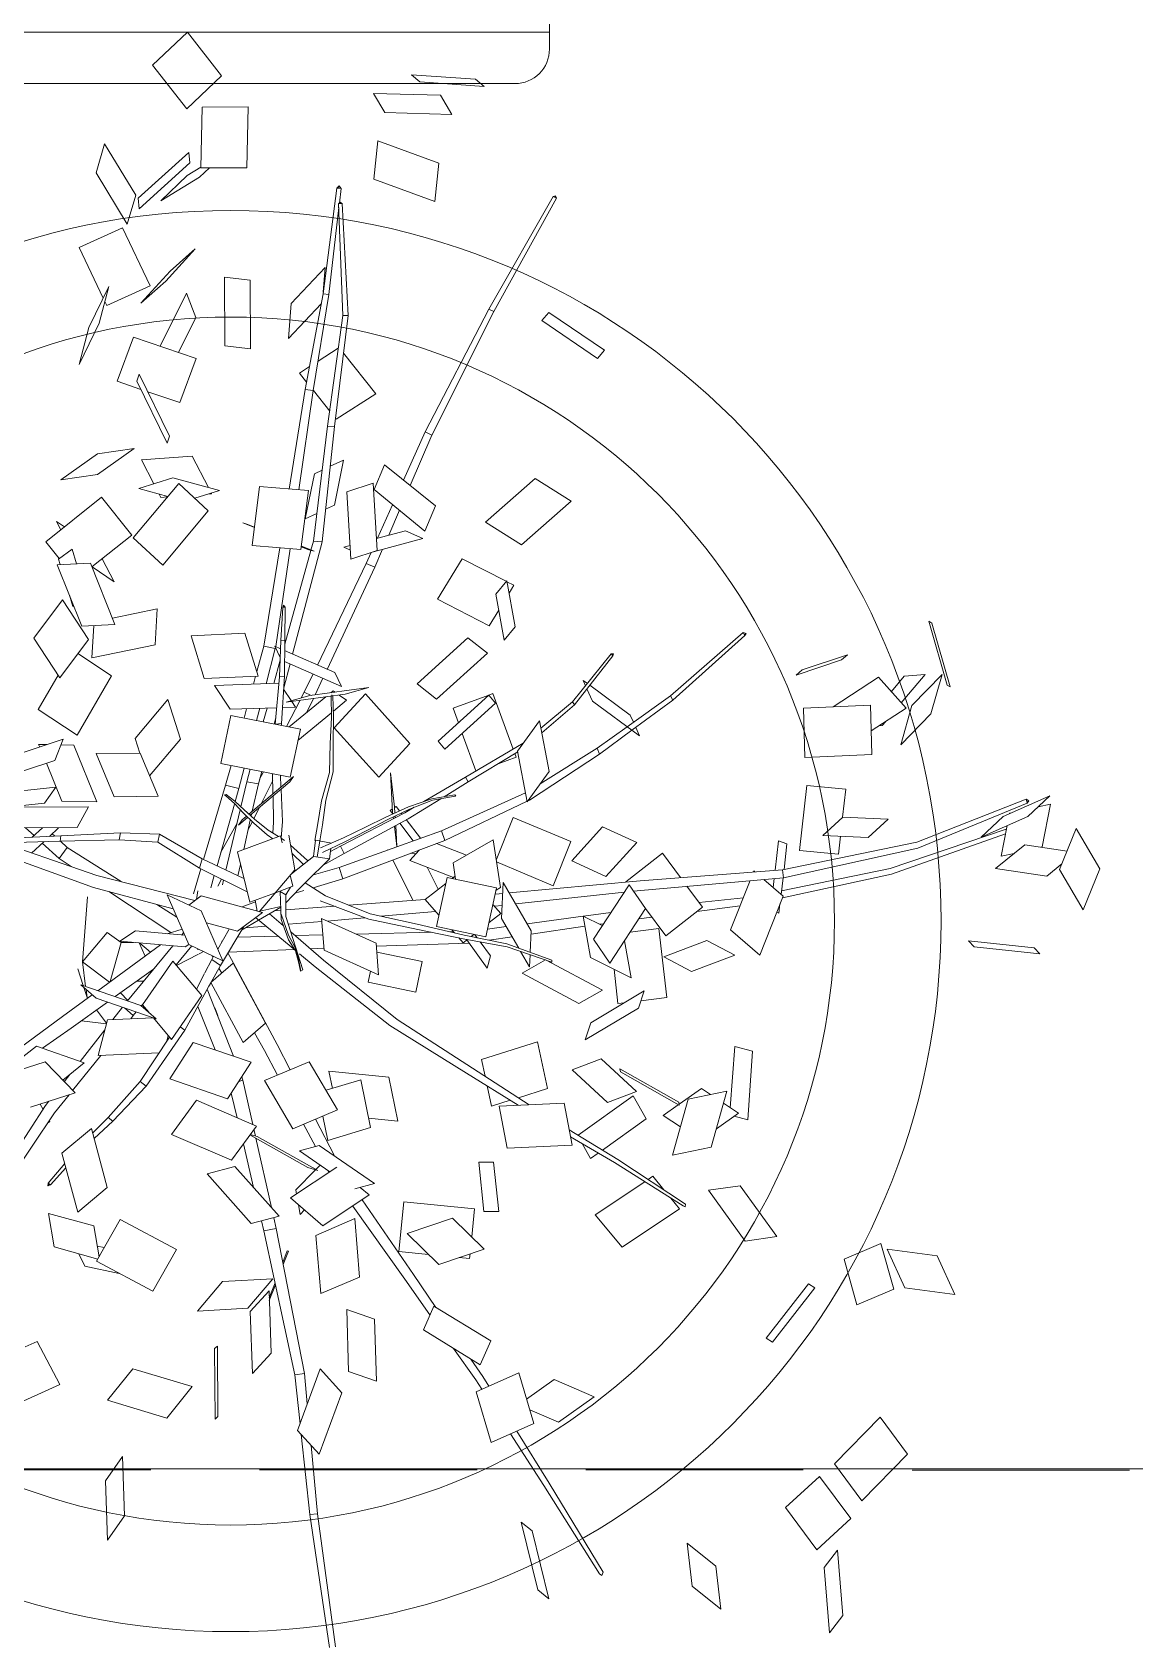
# Model space of a CAD drawing. Header units: centimetres. Extents: x 5488 to 20269, y -31398 to -19684.
# Drawn here: x 11485.91 to 11518.11, y -24026.09 to -23979.17 of the extents above; entities that cross this region are included whole.
import ezdxf

# ---------------------------------------------------------------- set-up
doc = ezdxf.new("R2010")
doc.units = ezdxf.units.CM
doc.linetypes.add('HIDDEN', pattern=[9.525, 6.35, -3.175])
for name, color, linetype, lineweight in [('xxx_Auto_FFE_WOOD', 36, 'Continuous', 0), ('xxx_Auto_FURNISHED-01', 252, 'Continuous', 0), ('xxx_Auto_Kaplama_Ahşap Tarama', 16, 'Continuous', 5), ('xxx_Auto_Merdiven_Merdiven', 163, 'Continuous', 15), ('xxx_Auto_Tefris_Silik', 252, 'Continuous', 13), ('xxx_Auto_Tefris_Tefris', 32, 'Continuous', 15)]:
    doc.layers.add(name, color=color, linetype=linetype, lineweight=lineweight)
doc.layers.add('xxx_Auto_LANDSCAPE', color=7, linetype='Continuous', lineweight=0, true_color=0x496639)

# ---------------------------------------------------------------- blocks, each defined once
blk = doc.blocks.new('A$C5c4a7a0b')
at = {"layer": 'xxx_Auto_FFE_WOOD'}
blk.add_lwpolyline([(109, -3.5), (109, 0.5, 0.414214), (108, 1.5), (-115, 1.5, 0.414214), (-116, 0.5), (-116, -3.5, 0.414214), (-115, -4.5), (108, -4.5, 0.414214)], format="xyb", close=True, dxfattribs=at)
at = {"layer": 'xxx_Auto_FFE_WOOD', "linetype": 'HIDDEN', "ltscale": 5}
blk.add_lwpolyline([(-116, 0.003), (109, 0)], dxfattribs=at)
blk = doc.blocks.new('agac0001')
at = {"layer": 'xxx_Auto_LANDSCAPE', "linetype": 'Continuous'}
for points in [[(-7.27, 62.26), (-9.94, 60.54)], [(-4.12, 61.14), (-7.27, 62.26)], [(-9.94, 60.54), (-6.79, 59.42)], [(-6.79, 59.42), (-4.12, 61.14)], [(-4.57, 57.29), (-5.58, 60.2)], [(-6.42, 59.65), (-7.08, 58.43)], [(-4.96, 58.49), (-2.04, 59.64)], [(-2.61, 57.88), (-1.46, 59.7)], [(-1.46, 59.7), (-2.3, 56.13)], [(-2.04, 59.64), (-2.07, 58.73)], [(-7.08, 58.43), (-5.87, 54.9)], [(-4.96, 58.42), (-4.96, 58.49)], [(-3.45, 54.31), (-2.61, 57.88)], [(-1.67, 58.01), (-3.4, 49.7)], [(-1.38, 57.99), (-2.97, 49.69)], [(-1.67, 58.01), (-1.54, 58.16)], [(-1.38, 57.99), (-1.67, 58.01)], [(-1.54, 58.16), (-1.57, 58.01)], [(-1.54, 58.16), (-1.38, 57.99)], [(-11.98, 56.59), (-12.48, 56.92)], [(-12.48, 56.92), (-11.1, 52.36)], [(-10.6, 52.04), (-11.98, 56.59)], [(-5.87, 54.9), (-4.57, 57.29)], [(-2.15, 56.62), (-2.19, 56.6)], [(-2.15, 56.78), (-2.15, 56.62)], [(-5.08, 55.48), (-5.04, 56.43)], [(-2.98, 56.3), (-5.08, 55.48)], [(-3.54, 56.07), (-4.88, 47.48)], [(-3.24, 56.19), (-4.47, 47.47)], [(-2.3, 56.13), (-3.45, 54.31)], [(5.91, 52.39), (8.54, 53.7)], [(8.54, 53.7), (6.74, 51.16)], [(7.55, 54.12), (7.72, 53.91)], [(12.3, 53.67), (7.55, 54.12)], [(7.72, 53.91), (12.47, 53.46)], [(12.47, 53.46), (12.3, 53.67)], [(-11.1, 52.36), (-10.6, 52.04)], [(4.11, 49.85), (5.91, 52.39)], [(8.76, 52.51), (7.08, 50.45)], [(8.91, 51), (8.76, 52.51)], [(6.74, 51.16), (4.11, 49.85)], [(8.01, 49.9), (8.91, 51)], [(-3.4, 49.7), (-3.71, 39.82)], [(-2.97, 49.69), (-3.13, 39.86)], [(6.64, 50.72), (5.49, 47.96)], [(9.19, 49.19), (6.64, 50.72)], [(5.95, 49.08), (5.73, 48.8)], [(5.73, 48.8), (5.75, 48.59)], [(7.69, 45.59), (9.19, 49.19)], [(-4.88, 47.48), (-5.12, 39.47)], [(-4.47, 47.47), (-4.61, 39.51)], [(-2, 46.33), (-0.97, 47.98)], [(-0.97, 47.98), (-0.21, 44.81)], [(7.31, 48.25), (3.81, 47.69)], [(3.81, 47.69), (4.5, 42.91)], [(8, 43.47), (7.31, 48.25)], [(-34.26, 42.97), (-35.4, 46.4)], [(-35.4, 46.4), (-32.43, 45.66)], [(-1.24, 43.16), (-2, 46.33)], [(10.89, 46.8), (10.43, 43.39)], [(10.71, 43.88), (11.18, 47.29)], [(11.18, 47.29), (10.89, 46.8)], [(-32.43, 45.66), (-31.29, 42.23)], [(-0.22, 44.79), (1.72, 45.39)], [(1.72, 45.39), (2.5, 42.69)], [(-2.77, 44.01), (-1.53, 44.39)], [(-1.99, 41.31), (-2.77, 44.01)], [(-0.21, 44.81), (-1.24, 43.16)], [(10.43, 43.39), (10.71, 43.88)], [(-31.29, 42.23), (-34.26, 42.97)], [(4.5, 42.91), (8, 43.47)], [(-34.82, 39.36), (-34.21, 42.16)], [(-34.21, 42.16), (-30.81, 41.86)], [(-30.81, 41.86), (-31.42, 39.05)], [(2.5, 42.69), (-1.99, 41.31)], [(-48.71, 37.11), (-46.03, 40.96)], [(-46.03, 40.96), (-43.06, 39.52)], [(-1.36, 40.51), (-3.13, 39.97)], [(-1.05, 39.96), (-1.36, 40.51)], [(-43.06, 39.52), (-45.74, 35.67)], [(-31.42, 39.05), (-34.82, 39.36)], [(-5, 39.55), (-8.85, 37.12)], [(-3.57, 38.4), (-5, 39.55)], [(-3.7, 39.79), (-4.85, 39.43)], [(-3.13, 39.86), (-3.71, 39.82)], [(-3.71, 39.82), (-2.71, 29.57)], [(-3.13, 39.86), (-2.02, 29.65)], [(-3.07, 39.33), (-1.05, 39.96)], [(13.89, 40.28), (10.28, 34.34)], [(14.12, 40.21), (10.63, 34.24)], [(13.89, 40.28), (14.02, 40.4)], [(14.12, 40.21), (13.89, 40.28)], [(14.02, 40.4), (13.94, 40.27)], [(14.02, 40.4), (14.12, 40.21)], [(-5.51, 39.22), (-6.14, 39.03)], [(-6.14, 39.03), (-6.06, 38.88)], [(-4.27, 38.96), (-3.64, 39.16)], [(-45.74, 35.67), (-48.71, 37.11)], [(-8.85, 37.12), (-6.69, 35.39)], [(-6.69, 35.39), (-3.47, 37.42)], [(-2.84, 37.82), (-2.91, 37.87)], [(-2.9, 37.78), (-2.84, 37.82)], [(-49.83, 36.09), (-51.57, 33.28)], [(-46.43, 34.44), (-49.83, 36.09)], [(-33.06, 36.61), (-36.34, 32.9)], [(-35.98, 32.51), (-32.7, 36.21)], [(-32.7, 36.21), (-33.06, 36.61)], [(-5.12, 36.38), (-4.94, 33.26)], [(-4.59, 36.72), (-4.35, 33.53)], [(-56.56, 34.26), (-51.89, 34.74)], [(-51.89, 34.74), (-52.93, 33.57)], [(-15.53, 35.33), (-20.31, 34.09)], [(-14.97, 34.14), (-15.53, 35.33)], [(-9.1, 32.09), (-8.52, 35.35)], [(-8.52, 35.35), (-7.13, 33.58)], [(-57.61, 33.09), (-56.56, 34.26)], [(-52.93, 33.57), (-57.61, 33.09)], [(-48.17, 31.63), (-46.43, 34.44)], [(-28.95, 34.59), (-28.84, 32.31)], [(-24.89, 32.68), (-28.95, 34.59)], [(-19.74, 33.53), (-20.54, 31.76)], [(-20.31, 34.09), (-19.89, 33.19)], [(-18.83, 32.6), (-19.74, 33.53)], [(-19.24, 33.02), (-14.97, 34.14)], [(-7.13, 33.58), (-7.71, 30.32)], [(-4.71, 33.71), (-6.25, 30.74)], [(-3.03, 32.89), (-4.71, 33.71)], [(10.28, 34.34), (8.7, 31.06)], [(10.63, 34.24), (9.01, 30.77)], [(10.63, 34.24), (10.28, 34.34)], [(35.88, 34.16), (35.4, 33.55)], [(35.4, 33.55), (38.81, 30.12)], [(39.29, 30.73), (35.88, 34.16)], [(-51.57, 33.28), (-48.17, 31.63)], [(-36.34, 32.9), (-35.98, 32.51)], [(-24.78, 30.4), (-24.89, 32.68)], [(-18.03, 33), (-21.76, 31.16)], [(-18.08, 30.15), (-18.03, 33)], [(-0.38, 31.59), (-2.33, 32.54)], [(47.25, 32.78), (40.08, 26.85)], [(47.41, 32.57), (40.31, 26.53)], [(47.25, 32.78), (47.42, 32.73)], [(47.41, 32.57), (47.25, 32.78)], [(47.42, 32.73), (47.34, 32.66)], [(47.42, 32.73), (47.41, 32.57)], [(-28.84, 32.31), (-24.78, 30.4)], [(-18.3, 29.46), (-17.5, 31.24)], [(-17.5, 31.24), (-18.05, 31.8)], [(-7.71, 30.32), (-9.1, 32.09)], [(-1.92, 28.62), (-0.38, 31.59)], [(8.2, 31.53), (8.85, 31.37)], [(11.27, 28.66), (8.2, 31.53)], [(9.25, 31.28), (9.79, 31.15)], [(-21.76, 31.16), (-21.81, 28.32)], [(-21.81, 28.32), (-18.08, 30.15)], [(-5.64, 30.35), (-10.61, 29.99)], [(-6.25, 30.74), (-4.06, 29.67)], [(-5.51, 28.27), (-5.64, 30.35)], [(8.7, 31.06), (7.44, 28.47)], [(9.01, 30.77), (7.9, 28.37)], [(9.79, 31.15), (12.44, 28.68)], [(14.22, 30.7), (11.26, 27.35)], [(14.37, 30.62), (11.49, 27.24)], [(14.22, 30.7), (14.33, 30.77)], [(14.37, 30.62), (14.22, 30.7)], [(14.33, 30.77), (14.25, 30.68)], [(14.33, 30.77), (14.37, 30.62)], [(38.81, 30.12), (39.29, 30.73)], [(-19.93, 29.24), (-18.89, 28.17)], [(-18.89, 28.17), (-18.34, 29.39)], [(-18.39, 29.45), (-18.16, 29.46)], [(-15.26, 25.73), (-18.39, 29.45)], [(-18.16, 29.46), (-15.02, 25.74)], [(-10.61, 29.99), (-10.5, 28.12)], [(-4.06, 29.67), (-7.43, 26.43)], [(-4.76, 30), (-4.7, 29.05)], [(-2.16, 28.82), (-4.06, 29.67)], [(-2.71, 29.57), (-2.67, 29.05)], [(-2.02, 29.65), (-1.14, 20.25)], [(0.72, 29.92), (-1.27, 27.3)], [(2.27, 27.71), (0.72, 29.92)], [(23.24, 25.72), (25.67, 29.8)], [(25.67, 29.8), (27.76, 27.56)], [(56.71, 28.64), (56.1, 29.15)], [(56.1, 29.15), (57.26, 24.67)], [(-27.65, 23.54), (-25.69, 28.1)], [(-25.69, 28.1), (-24.83, 27.62)], [(-25.63, 28.53), (-25.44, 28.58)], [(-25.54, 28.39), (-25.63, 28.53)], [(-25.54, 28.39), (-21.57, 24.11)], [(-25.44, 28.58), (-21.4, 24.39)], [(-12.53, 23.66), (-10.99, 27.85)], [(-9.85, 28.48), (-11.4, 24.29)], [(-10.99, 27.85), (-9.85, 28.48)], [(-6.05, 27.75), (-8.76, 27.73)], [(-8.76, 27.73), (-6.79, 25.14)], [(-5.52, 25.59), (-2.16, 28.82)], [(-2.62, 28.39), (-2.01, 20.57)], [(0.28, 25.09), (2.27, 27.71)], [(7.44, 28.47), (5.13, 22.92)], [(7.9, 28.37), (6.14, 23.88)], [(7.9, 28.37), (7.44, 28.47)], [(12.22, 28.44), (11.27, 28.66)], [(12.86, 28.28), (12.46, 28.38)], [(12.59, 28.54), (12.86, 28.28)], [(57.88, 24.16), (56.71, 28.64)], [(-24.15, 27.25), (-23.05, 26.64)], [(-23.05, 26.64), (-23.21, 26.27)], [(-20.53, 23.43), (-18.9, 26.94)], [(-18.9, 26.94), (-17.12, 26.31)], [(-17.25, 24.43), (-16.86, 26.61)], [(-16.86, 26.61), (-14.07, 24.54)], [(-10.43, 26.91), (-10.4, 26.46)], [(-10.4, 26.46), (-7.93, 26.64)], [(-3.88, 27.17), (-3.78, 25.19)], [(-1.27, 27.3), (0.28, 25.09)], [(11.26, 27.35), (9.71, 24.67)], [(11.49, 27.24), (10.05, 24.67)], [(11.49, 27.24), (11.26, 27.35)], [(27.76, 27.56), (25.33, 23.49)], [(40.08, 26.85), (32.18, 20.85)], [(40.31, 26.53), (40.08, 26.85)], [(-54.5, 25.71), (-51.4, 25.93)], [(-52.49, 24), (-54.5, 25.71)], [(-51.4, 25.93), (-49.39, 24.22)], [(-23.33, 26), (-25.02, 22.07)], [(-17.12, 26.31), (-19.16, 21.91)], [(-15.02, 25.74), (-15.26, 25.73)], [(-9.87, 23.71), (-9.25, 25.56)], [(-9.25, 25.56), (-6.39, 21.98)], [(-7.43, 26.43), (-5.52, 25.59)], [(-3.76, 25.16), (-4.69, 26.39)], [(-4.57, 26.5), (-4.56, 26.21)], [(25.33, 23.49), (23.24, 25.72)], [(40.31, 26.53), (32.49, 20.41)], [(54.55, 26.49), (56.05, 25.95)], [(55.56, 21.78), (54.55, 26.49)], [(56.05, 25.95), (57.06, 21.24)], [(-21.4, 24.39), (-18.66, 21.36)], [(-14.46, 22.36), (-17.25, 24.43)], [(-14.07, 24.54), (-14.46, 22.36)], [(-11.4, 24.29), (-12.53, 23.66)], [(-6.79, 25.14), (-3.76, 25.16)], [(-4.51, 25.16), (-4.36, 21.25)], [(-3.78, 25.16), (-3.57, 21.12)], [(1.66, 25.29), (-1.23, 23.46)], [(4.12, 21.54), (1.66, 25.29)], [(6.88, 24.67), (5.05, 22.72)], [(10.58, 24.67), (6.88, 24.67)], [(8.75, 22.72), (10.58, 24.67)], [(20, 24.2), (20.5, 24.65)], [(20.5, 24.65), (20.84, 24.21)], [(48.62, 24.13), (51.29, 24.93)], [(51.29, 24.93), (53.66, 20.92)], [(57.26, 24.67), (57.88, 24.16)], [(-49.39, 24.22), (-52.49, 24)], [(-25.02, 22.07), (-27.65, 23.54)], [(-21.57, 24.11), (-19.17, 21.36)], [(-20.97, 22.49), (-20.69, 23.09)], [(-6.98, 20.1), (-9.87, 23.71)], [(-1.23, 23.46), (1.2, 19.77)], [(9.23, 23.22), (7.6, 18.7)], [(9.23, 23.22), (9.22, 23.22)], [(9.27, 23.27), (9.23, 23.22)], [(17.55, 24.18), (16.75, 23.23)], [(16.75, 23.23), (20.11, 23.26)], [(20.91, 24.21), (17.55, 24.18)], [(17.97, 22.38), (18.94, 23.25)], [(20.11, 23.26), (20.91, 24.21)], [(20.88, 24.16), (23.05, 21.35)], [(51, 20.13), (48.62, 24.13)], [(-19.8, 22.08), (-20.97, 22.49)], [(-6.46, 22.36), (-6.6, 22.35), (-4.93, 19.39), (-3.82, 16.5)], [(-6.46, 22.36), (-4.72, 19.42)], [(5.08, 22.72), (3.4, 16.39)], [(5.69, 22.72), (4.13, 16.29)], [(5.05, 22.72), (8.75, 22.72)], [(5.13, 22.92), (5.08, 22.76)], [(5.22, 22.9), (5.13, 22.92)], [(8.7, 22.72), (7.22, 18.83)], [(8.11, 21.17), (8.33, 22.53)], [(8.33, 22.53), (8.61, 22.49)], [(8.95, 22.43), (13.13, 21.73)], [(20.52, 19.07), (17.97, 22.38)], [(-19.79, 21.36), (-16.72, 21.34)], [(-19.13, 16.74), (-19.79, 21.36)], [(-16.72, 21.34), (-16.06, 16.72)], [(-6.36, 21.93), (-6.98, 20.1)], [(-6.63, 20.71), (-5.79, 20.91)], [(-5.62, 20.95), (-4.11, 21.31)], [(-4.11, 21.31), (-0.35, 19.97)], [(1.34, 19.77), (4.12, 21.54)], [(9.84, 17.6), (12.43, 21.8)], [(13.08, 21.43), (10.49, 17.23)], [(12.43, 21.8), (13.08, 21.43)], [(13.08, 21.43), (12.63, 18.73)], [(13.13, 21.73), (13.08, 21.43)], [(16.06, 21.88), (13.48, 17.68)], [(17.4, 20.71), (16.06, 21.88)], [(23.05, 21.35), (20.52, 19.07)], [(32.18, 20.85), (28.91, 18.65)], [(32.49, 20.41), (32.18, 20.85)], [(53.66, 20.92), (51, 20.13)], [(57.06, 21.24), (55.56, 21.78)], [(-15.73, 18.19), (-15.47, 20.36)], [(-15.47, 20.36), (-12.03, 20.29)], [(-12.03, 20.29), (-12.54, 16.1)], [(-5.43, 20.28), (-6.63, 20.71)], [(-2.86, 19.37), (-5.18, 20.19)], [(-4.3, 19.88), (-4.23, 18.22)], [(-0.35, 19.97), (-2.86, 19.37)], [(-1.1, 19.79), (-1.05, 19.26)], [(-0.66, 19.71), (-0.78, 19.37)], [(2.8, 19.82), (-0.66, 19.71)], [(1.71, 16.69), (2.8, 19.82)], [(14.82, 16.51), (17.4, 20.71)], [(27.13, 20.16), (25.5, 19.09)], [(30.72, 17.11), (27.13, 20.16)], [(32.49, 20.41), (29.38, 18.25)], [(-39.16, 16.72), (-37.84, 19.59)], [(-37.84, 19.59), (-36.08, 17)], [(-16.37, 18.86), (-13.03, 15.34)], [(-4.72, 19.42), (-3.53, 16.51)], [(-0.62, 19.43), (-3.95, 18.03)], [(-3.49, 19.59), (-3.42, 18.25)], [(-2.98, 18.44), (-2.49, 19.39)], [(-2.49, 19.39), (-1.76, 18.95)], [(-1.94, 19.59), (-1.89, 19.03)], [(0.76, 16.07), (-0.62, 19.43)], [(7.6, 18.7), (6.43, 15.44)], [(7.22, 18.83), (6.5, 16.93)], [(7.6, 18.7), (7.22, 18.83)], [(10.73, 19.05), (7.9, 19.52)], [(12.63, 18.73), (11.52, 18.91)], [(24.74, 15.46), (25, 18.85)], [(25, 18.85), (25.78, 17.73)], [(25.5, 19.09), (29.1, 16.04)], [(-50.56, 17.77), (-50.34, 17.89)], [(-50.4, 17.61), (-50.56, 17.77)], [(-50.4, 17.61), (-43.44, 14.86)], [(-50.34, 17.89), (-43.33, 15.28)], [(-16.26, 18.08), (-13.3, 14.86)], [(-15.97, 16.17), (-15.8, 17.58)], [(-6.16, 17.69), (-5.35, 18.09)], [(-3.91, 16.63), (-6.16, 17.69)], [(-5.35, 18.09), (-4.22, 17.55)], [(-3.95, 18.03), (-2.57, 14.67)], [(-3.9, 17.4), (-3.65, 17.28)], [(2.08, 17.73), (3.29, 15.78)], [(6.4, 17.71), (6.45, 17.77)], [(6.48, 17.7), (6.4, 17.71)], [(6.4, 17.71), (6.4, 16.05)], [(6.45, 17.77), (6.48, 17.7)], [(6.45, 17.77), (6.45, 17.71)], [(6.48, 17.7), (6.52, 16.03)], [(10.49, 17.23), (9.84, 17.6)], [(13.48, 17.68), (14.82, 16.51)], [(25.78, 17.73), (25.62, 15.57)], [(27.3, 17.56), (25.69, 16.48)], [(35.83, 17.43), (34.56, 14.3)], [(39.13, 15.69), (35.83, 17.43)], [(49.7, 17.58), (41.73, 16.51)], [(49.73, 17.32), (41.79, 16.13)], [(50.87, 17.41), (43.6, 15.03)], [(49.7, 17.58), (49.84, 17.46)], [(49.73, 17.32), (49.7, 17.58)], [(49.84, 17.46), (49.72, 17.44)], [(49.84, 17.46), (49.73, 17.32)], [(50.78, 17.69), (49.78, 17.38)], [(50.78, 17.69), (51, 17.6)], [(50.87, 17.41), (50.78, 17.69)], [(51, 17.6), (50.82, 17.55)], [(51, 17.6), (50.87, 17.41)], [(-37.91, 14.88), (-39.16, 16.72)], [(-36.08, 17), (-37.1, 14.79)], [(-16.06, 16.72), (-19.13, 16.74)], [(-14.48, 16.14), (-15.97, 16.17)], [(-4.16, 16.75), (-3.16, 10.16)], [(-4.06, 16.34), (-3.89, 16.68)], [(-3.65, 16.1), (-4.06, 16.34)], [(-3.82, 16.5), (-2.52, 13.31)], [(-3.73, 16.99), (-3.61, 17.21)], [(-3.53, 16.51), (-2.15, 13.33)], [(0.52, 16.65), (1.71, 16.69)], [(0.74, 16.66), (0.62, 16.41)], [(2.45, 13.66), (0.67, 16.52)], [(3.4, 16.39), (2.05, 8.7)], [(4.13, 16.29), (3.4, 16.39)], [(4.13, 16.29), (3.59, 12.93)], [(6.4, 16.66), (5.42, 14.09)], [(27.79, 17.15), (25.63, 15.65)], [(29.1, 16.04), (30.72, 17.11)], [(41.73, 16.51), (34.07, 14.09)], [(41.79, 16.13), (41.73, 16.51)], [(49.47, 17.29), (43.46, 15.44)], [(-43.33, 15.28), (-39.23, 13.67)], [(-19.95, 15.59), (-23.5, 15.3)], [(-23.5, 15.3), (-23.31, 14.25)], [(-19.76, 14.54), (-19.95, 15.59)], [(-12.54, 16.1), (-13.77, 16.13)], [(-13.03, 15.34), (-8.6, 10.66)], [(-3, 15.7), (-3.25, 15.85)], [(-3.16, 15.8), (-3.12, 15.57)], [(-2.57, 14.67), (0.76, 16.07)], [(0.35, 15.9), (-0.51, 14.22)], [(1.74, 14.8), (0.04, 15.29)], [(6.4, 16.05), (6.09, 14.31)], [(6.52, 16.03), (6.25, 14.28)], [(8.73, 12.58), (10.7, 15.22)], [(10.7, 15.22), (14.79, 12.73)], [(23.61, 15.08), (17.03, 10.36)], [(24.78, 15.86), (23.61, 15.08)], [(23.99, 14.52), (23.61, 15.08)], [(24.5, 13.49), (24.76, 15.46)], [(24.72, 15.17), (24.74, 15.46)], [(24.76, 15.46), (29.57, 16.07)], [(29.57, 16.07), (29.31, 14.1)], [(41.79, 16.13), (34.18, 13.6)], [(43.46, 15.44), (36.89, 13.06)], [(43.6, 15.03), (37.07, 12.51)], [(38.91, 13.79), (39.56, 15.38)], [(45.41, 15.52), (43.32, 12.65)], [(43.6, 15.03), (43.46, 15.44)], [(43.7, 15.07), (45.41, 15.52)], [(-43.44, 14.86), (-39.34, 13.19)], [(-38.92, 14.98), (-39.69, 11.72)], [(-35.15, 14.59), (-38.92, 14.98)], [(-35.92, 11.33), (-35.15, 14.59)], [(-23.31, 14.25), (-19.76, 14.54)], [(-13.3, 14.86), (-8.92, 10.08)], [(-2.91, 14.27), (-2.03, 8.9)], [(-0.51, 14.22), (-1.8, 14.99)], [(-1.48, 14.8), (-1.1, 10.87)], [(-0.5, 14.24), (-0.5, 14.21)], [(-0.5, 14.21), (0.1, 8.77)], [(3.06, 14.46), (2.45, 13.66)], [(2.95, 13.83), (2.84, 14.17)], [(5.22, 13.46), (3.79, 14.17)], [(5.42, 14.09), (3.82, 9.11)], [(3.88, 14.7), (5.38, 13.95)], [(5.89, 13.95), (4.38, 8.95)], [(6.09, 14.31), (5.62, 12.59)], [(6.25, 14.28), (5.82, 12.55)], [(6.15, 14.67), (5.89, 13.95)], [(23.99, 14.52), (17.47, 9.72)], [(24.7, 15.01), (23.99, 14.52)], [(29.31, 14.1), (24.5, 13.49)], [(34.07, 14.09), (26.1, 11.68)], [(28.52, 13.04), (31.59, 14.28)], [(31.59, 14.28), (31.32, 13.26)], [(34.18, 13.6), (34.07, 14.09)], [(34.56, 14.3), (34.63, 14.27)], [(35.23, 13.95), (36.89, 13.07)], [(40.9, 12.01), (42.91, 14.77)], [(-51.5, 13.71), (-50.72, 13.05)], [(-46.48, 13.44), (-51.5, 13.71)], [(-50.72, 13.05), (-45.71, 12.78)], [(-45.71, 12.78), (-46.48, 13.44)], [(-34.07, 11.97), (-32.53, 13.02)], [(-32.53, 13.02), (-29.32, 9.46)], [(-26.45, 10.37), (-25.96, 13.77)], [(-26.44, 12.62), (-26.11, 12.72)], [(-25.96, 13.77), (-23.35, 11.94)], [(-24.94, 13.06), (-23, 13.63)], [(-23, 13.63), (-21.55, 8.72)], [(-4.84, 13.21), (-6.91, 12.35)], [(-3.59, 10.12), (-4.84, 13.21)], [(-2.52, 13.31), (-1.15, 9.99), (0.8, 6.81)], [(-2.15, 13.33), (-0.8, 10.16), (1.08, 7.24)], [(-0.41, 13.37), (2.71, 12.46)], [(3.59, 12.93), (2.9, 8.59)], [(3.61, 12.93), (5.11, 13.13)], [(5.08, 13.03), (3.61, 12.93)], [(5.75, 13.07), (5.62, 13.06)], [(5.66, 13.2), (5.79, 13.21)], [(5.72, 13.2), (5.67, 13.23)], [(5.82, 13.73), (5.91, 13.68)], [(6.25, 12.94), (5.96, 13.09)], [(6.09, 13.09), (5.96, 13.09)], [(5.99, 13.24), (6.43, 13.3)], [(6.09, 13.6), (6.45, 13.41)], [(8.9, 13.46), (6.09, 13.09)], [(6.33, 13.13), (6.25, 12.94)], [(6.45, 13.41), (6.4, 13.29)], [(6.43, 13.3), (8.9, 13.46)], [(14.79, 12.73), (12.82, 10.08)], [(15.19, 13.06), (15.04, 11.3)], [(15.42, 8.79), (15.19, 13.06)], [(25.44, 13.14), (25.13, 13.57)], [(25.47, 13.61), (25.44, 13.14)], [(34.18, 13.6), (26.27, 11.08)], [(28.35, 12.36), (28.52, 13.04)], [(36.89, 13.06), (30.08, 10.73)], [(36.89, 13.07), (36.9, 13.06)], [(37.07, 12.51), (36.89, 13.06)], [(37.57, 12.7), (38.31, 12.31)], [(38.31, 12.31), (38.64, 13.12)], [(-39.69, 11.72), (-35.92, 11.33)], [(-35.82, 11.75), (-35.08, 11.45)], [(-35.7, 12.29), (-34.93, 11.99)], [(-34.93, 11.99), (-33.54, 11.38)], [(-30.86, 8.41), (-34.07, 11.97)], [(-26.23, 11.89), (-26.44, 12.62)], [(-23.35, 11.94), (-23.84, 8.54)], [(-6.91, 12.35), (-5.59, 9.12)], [(3.49, 12.23), (3.48, 12.24)], [(3.48, 12.23), (3.49, 12.23)], [(5.62, 12.59), (5.13, 11.03)], [(5.82, 12.55), (5.39, 10.98)], [(12.82, 10.08), (8.73, 12.58)], [(26.1, 11.68), (18.57, 8.12)], [(26.27, 11.08), (26.1, 11.68)], [(31.01, 12.04), (27.94, 10.8)], [(27.94, 10.8), (28.17, 11.68)], [(37.07, 12.51), (30.26, 10.06)], [(31.16, 12.63), (31.01, 12.04)], [(43.32, 12.65), (40.9, 12.01)], [(57.77, 12.22), (53.5, 11.32)], [(58.37, 8.96), (57.77, 12.22)], [(-35.08, 11.45), (-32.56, 10.3)], [(-8.6, 10.66), (-3.44, 6.26)], [(5.13, 11.03), (4.62, 9.33)], [(5.39, 10.98), (4.93, 9.28)], [(15.08, 10.4), (13.57, 10.18)], [(14.59, 11.32), (14, 10.24)], [(15.06, 10.87), (14.59, 11.32)], [(15.04, 11.3), (15.26, 7.03)], [(15.08, 10.29), (15.08, 10.4)], [(15.08, 10.39), (15.17, 10.34)], [(15.44, 10.5), (15.32, 10.62)], [(15.34, 10.3), (15.44, 10.5)], [(16.7, 10.85), (15.64, 11.14)], [(15.64, 11.14), (18.16, 7.45)], [(18.92, 7.6), (16.7, 10.85)], [(25.64, 10.77), (19.38, 7.69)], [(25.7, 10.65), (25.54, 11)], [(25.54, 11), (26.07, 10.17)], [(25.67, 10.79), (25.64, 10.77)], [(26.27, 11.08), (25.67, 10.79)], [(26.03, 10.15), (25.7, 10.65)], [(25.83, 10.08), (29.9, 11.4)], [(29.9, 11.4), (30.83, 8)], [(53.5, 11.32), (54.1, 8.06)], [(58.45, 7.86), (60.31, 10.75)], [(60.31, 10.75), (63.85, 8.91)], [(-29.32, 9.46), (-30.86, 8.41)], [(-29.44, 9.59), (-26.82, 8.44)], [(-23.84, 8.54), (-26.45, 10.37)], [(-25, 7.71), (-25.61, 9.77)], [(-15.78, 9.37), (-12.56, 9.32)], [(-15.18, 7.34), (-15.78, 9.37)], [(-12.56, 9.32), (-11.34, 5.17)], [(-8.92, 10.08), (-3.81, 5.58)], [(-5.59, 9.12), (-4.84, 9.43)], [(-5.2, 9.95), (-2.94, 10.19)], [(-2.74, 6.43), (-5.2, 9.95)], [(-2.94, 10.19), (-0.47, 6.67)], [(-0.99, 9.73), (-0.85, 8.3)], [(4.62, 9.33), (4.18, 7.6)], [(4.93, 9.28), (4.52, 7.53)], [(9.72, 9.42), (7.82, 8.53)], [(11.75, 9.8), (9.72, 9.42)], [(11.75, 9.59), (9.73, 9.15)], [(13.57, 10.18), (11.75, 9.8)], [(13.57, 10.02), (11.75, 9.59)], [(13.91, 10.08), (12.4, 7.35)], [(13.47, 6.91), (15.11, 9.89)], [(15.08, 10.29), (13.57, 10.02)], [(15.09, 10.33), (15.08, 10.33)], [(15.09, 10.3), (15.08, 10.29)], [(15.17, 10.34), (15.09, 10.33)], [(15.17, 10.34), (15.09, 10.3)], [(16.46, 9.94), (15.39, 9.18)], [(16.9, 9.3), (15.73, 8.44)], [(26.03, 9.33), (19.32, 7.02)], [(26.76, 6.69), (25.83, 10.08)], [(45.52, 10.07), (40.67, 9.18)], [(46.06, 8.3), (45.52, 10.07)], [(-29.88, 9.07), (-27.02, 7.77)], [(-26.82, 8.44), (-20.86, 5.82)], [(-21.55, 8.72), (-25, 7.71)], [(-0.85, 8.3), (-0.73, 7.04)], [(2.05, 8.7), (1.81, 6.47)], [(2.9, 8.59), (2.05, 8.7)], [(2.9, 8.59), (2.72, 6.67)], [(3.82, 9.11), (3.26, 7.48)], [(3.62, 8.01), (4.35, 8.25)], [(4.38, 8.95), (3.82, 9.11)], [(4.38, 8.95), (4.13, 8.18)], [(4.72, 8.37), (5.13, 7.27)], [(7.82, 8.53), (6.13, 7.98)], [(7.83, 8.22), (6.15, 7.62)], [(9.73, 9.15), (7.83, 8.22)], [(15.16, 9.01), (14.24, 8.32)], [(15.26, 7.03), (15.42, 8.79)], [(15.73, 8.44), (15.36, 8.15)], [(15.73, 8.44), (15.41, 8.88)], [(26.23, 8.61), (19.5, 6.18)], [(21.98, 8.22), (19.65, 7.74)], [(21.98, 8.22), (22.13, 8.13)], [(21.98, 8.04), (21.98, 8.22)], [(22.13, 8.13), (21.98, 8.1)], [(22.13, 8.13), (21.98, 8.04)], [(40.67, 9.18), (41.21, 7.41)], [(41.21, 7.41), (46.06, 8.3)], [(53.99, 8.68), (53.46, 7.86)], [(54.1, 8.06), (58.37, 8.96)], [(63.85, 8.91), (61.99, 6.01)], [(-27.02, 7.77), (-21.18, 5.07)], [(-15.87, 7.36), (-16.23, 4.16)], [(-12.37, 7.3), (-15.87, 7.36)], [(-12.66, 4.71), (-12.37, 7.3)], [(0.21, 7.78), (0.6, 4.26)], [(1.08, 7.24), (2.26, 5.99)], [(3.62, 8.01), (2.26, 5.98)], [(4, 6.91), (3.62, 8.01)], [(5.02, 7.57), (3.92, 7.16)], [(5.13, 7.27), (4, 6.91)], [(6.13, 7.98), (5.02, 7.57)], [(6.15, 7.62), (5.11, 7.21)], [(13.17, 7.67), (9.92, 6.31)], [(15.04, 2.95), (13.17, 7.67)], [(15.21, 8.03), (13.54, 6.74)], [(17.12, 7.25), (13.81, 6.41)], [(14.93, 6.7), (14.79, 7.62)], [(14.79, 7.62), (15.24, 7.43)], [(15.3, 7.41), (16.22, 7.02)], [(17.91, 7.81), (16.31, 7.04)], [(18.3, 7.16), (16.75, 6.4)], [(19.19, 6.97), (16.83, 5.86)], [(19.65, 7.74), (17.12, 7.25)], [(17.14, 6.89), (17.12, 7.25)], [(19.67, 7.47), (17.14, 6.89)], [(18.49, 7.2), (19.36, 6.96)], [(19.36, 6.96), (19.1, 7.34)], [(19.25, 7), (19.19, 6.97)], [(19.5, 6.18), (19.19, 6.97)], [(19.67, 7.47), (19.65, 7.74)], [(21.98, 8.04), (19.67, 7.47)], [(30.83, 8), (26.76, 6.69)], [(28.48, 6.34), (28, 7.09)], [(28.04, 7.11), (28.31, 6.68)], [(54.59, 7.35), (52.02, 3.17)], [(53.46, 7.86), (52.31, 4.81)], [(52.31, 4.81), (53.73, 6.99)], [(52.78, 3.23), (55.34, 7.42)], [(53.73, 6.99), (54.14, 8.07)], [(55.34, 7.42), (54.59, 7.35)], [(61.99, 6.01), (58.45, 7.86)], [(-22.19, 2.7), (-20.62, 6.38)], [(-20.62, 6.38), (-19.96, 5.84)], [(-19.99, 5.43), (-19.87, 6.9)], [(-19.87, 6.9), (-16.47, 3.5)], [(-3.44, 6.26), (-1.02, 4.32)], [(-0.47, 6.67), (-2.74, 6.43)], [(-2.6, 6.45), (-2.46, 5.47)], [(-1.65, 6.55), (-1.33, 4.56)], [(-0.69, 6.65), (-0.44, 4.25)], [(1.73, 5.79), (1.66, 5.14)], [(2.26, 5.98), (1.95, 5.54)], [(4, 6.91), (3.08, 5.14)], [(4.5, 5.44), (3.58, 6.1)], [(5.1, 5.44), (3.8, 6.44)], [(9.58, 6.24), (7.75, 2.99)], [(7.85, 2.91), (9.91, 6.56)], [(9.91, 6.56), (9.58, 6.24)], [(9.92, 6.31), (11.79, 1.59)], [(13.81, 6.41), (13.68, 6.38)], [(13.84, 5.97), (13.81, 6.41)], [(17.14, 6.89), (13.85, 5.96)], [(14.28, 6.09), (13.87, 5.89)], [(15.5, 2.98), (14.99, 6.29)], [(16.69, 6.76), (17.39, 2.19)], [(19.5, 6.18), (17.82, 5.36)], [(28.31, 6.68), (28.48, 6.34)], [(48.45, 6.59), (46.57, 4.1)], [(47.22, 4.53), (48.45, 6.59)], [(-33.85, 4.42), (-29.45, 5.11)], [(-29.45, 5.11), (-28.41, 3.27)], [(-26.28, 4.61), (-22.1, 5.05)], [(-22.1, 5.05), (-22.77, 2.08)], [(-14.19, 5.26), (-14.93, 1.86)], [(-10.42, 3.9), (-14.19, 5.26)], [(-11.34, 5.17), (-12.61, 5.19)], [(-3.91, 4.48), (-3.84, 4.67), (0.13, 4.17)], [(-3.81, 5.58), (-2.68, 4.64)], [(3.31, 5.43), (0.83, 2.36)], [(1.95, 5.54), (1.1, 4.35)], [(1.68, 4.45), (2.15, 4.89)], [(2.18, 5.07), (1.95, 3.75)], [(2.99, 5.03), (2.18, 5.07)], [(5.84, 5.45), (3.31, 5.43)], [(5.34, 1.6), (5.9, 4.86)], [(5.9, 4.86), (5.38, 4.89)], [(5.73, 4.87), (5.53, 5.08)], [(6.9, 5.18), (5.72, 4.88)], [(6.47, 4.06), (5.87, 4.71)], [(9.17, 5.51), (6.9, 5.18)], [(8.8, 4.86), (6.94, 4.55)], [(9.9, 5.04), (8.42, 3.92)], [(10.4, 5.12), (8.96, 4.88)], [(10.19, 5.65), (9.33, 5.53)], [(15.1, 5.6), (14.17, 5.14)], [(15.18, 5.08), (14.35, 4.69)], [(17.5, 5.2), (16.97, 4.95)], [(17.47, 5.4), (20.68, 5.03)], [(18.01, 1.56), (17.47, 5.4)], [(20.68, 5.03), (21.21, 1.19)], [(31.08, 5.13), (30.86, 3.27)], [(32.58, 2), (31.08, 5.13)], [(37.81, 3.47), (40.71, 5.22)], [(40.71, 5.22), (43.03, 1.08)], [(43.6, 5.74), (41.37, 4.05)], [(42.04, 2.84), (45.44, 5.4)], [(45.44, 5.4), (43.6, 5.74)], [(-32.8, 2.58), (-33.85, 4.42)], [(-26.94, 1.65), (-26.28, 4.61)], [(-18.23, 4.45), (-19.79, 0.78)], [(-18.49, 3.84), (-18.36, 3.8)], [(-16.59, 2.03), (-18.46, 3.9)], [(-17.4, 4.43), (-14.56, 3.59)], [(-16.47, 3.5), (-16.59, 2.03)], [(-16.23, 4.16), (-14.44, 4.13)], [(-11.16, 0.49), (-10.42, 3.9)], [(-3.78, 4.5), (-3.91, 4.48)], [(-3.91, 4.48), (-3.24, 4.47)], [(-3.78, 4.5), (-3.04, 4.5)], [(-3.24, 4.47), (-2.42, 4.39)], [(-3.04, 4.5), (-2.17, 4.42)], [(-2.42, 4.39), (-1.54, 4.06)], [(-2.34, 4.36), (0.46, 2.02)], [(-2.29, 4.31), (-1.61, -0.35)], [(-2.17, 4.42), (-1.22, 4.1)], [(-1.54, 4.06), (-0.01, 3.8), (1.97, 4.09)], [(-1.22, 4.1), (0.36, 3.86)], [(-0.48, 3.88), (0.55, 3.05)], [(-0.41, 3.87), (-0.4, 3.82)], [(0.13, 4.17), (1.68, 4.45)], [(0.86, 3.93), (0.24, 2.2)], [(0.64, 3.9), (0.69, 3.46)], [(0.86, 2.4), (0.91, 3.94)], [(1.95, 3.75), (1.62, 1.81)], [(1.68, 4.45), (1.97, 4.09)], [(1.97, 4.09), (2.02, 4.14)], [(5.84, 4.25), (5.79, 4.24)], [(6.14, 3.94), (5.8, 4.29)], [(7.14, 3.15), (6.14, 3.94)], [(6.94, 4.55), (6.21, 4.35)], [(7.42, 3.25), (6.47, 4.06)], [(8.17, 3.74), (7.47, 3.21)], [(9.87, 3.99), (8.01, 3.19)], [(10.69, 4.38), (9.87, 3.99)], [(10.17, 3.19), (9.87, 3.99)], [(11, 3.6), (10.17, 3.19)], [(10.64, 4.5), (10.18, 4.13)], [(15.32, 4.15), (14.68, 3.84)], [(29.79, 4.06), (26.55, 0.13)], [(32.12, 2.33), (29.79, 4.06)], [(31.01, 4.51), (30.96, 4.52)], [(30.96, 4.52), (30.98, 4.31)], [(33.87, 3.65), (31.44, 4.38)], [(34.28, 0.02), (33.87, 3.65)], [(39, 1.36), (37.81, 3.47)], [(45.33, 2.05), (47.22, 4.53)], [(46.57, 4.1), (45.33, 2.05)], [(-28.41, 3.27), (-32.8, 2.58)], [(-19.79, 0.78), (-22.19, 2.7)], [(-19.28, 1.27), (-18.14, 2.92)], [(-17.86, 2.41), (-18.22, 3.07)], [(-18.22, 3.07), (-15.02, -0.76)], [(-18.12, 2.95), (-17.87, 3.31)], [(-14.8, -1.25), (-17.86, 2.41)], [(-16.49, 3.22), (-14.75, 2.67)], [(-10.74, 2.45), (-8.79, 1.87)], [(-1.14, 3.35), (-0.69, 0.47)], [(-0.29, 2.64), (-0.13, 1.14)], [(-0.26, 0.55), (0.73, 2.57)], [(0.73, 2.57), (2.71, -1.55)], [(8.26, 2.35), (4.21, 0.55)], [(7.4, 2.93), (5.42, 2.09)], [(6.96, 2.82), (6.76, 2.66)], [(7.25, 3.04), (6.96, 2.82)], [(7.01, 2.77), (6.96, 2.82)], [(7.99, 2.55), (7.14, 3.15)], [(7.63, 2.77), (7.22, 2.04)], [(7.22, 2.04), (7.54, 2.37)], [(8.22, 2.63), (7.42, 3.25)], [(7.54, 2.37), (7.73, 2.7)], [(7.82, 3.11), (7.68, 3.05)], [(8.79, 2.03), (7.99, 2.55)], [(8.95, 2.09), (8.22, 2.63)], [(10.17, 3.19), (8.48, 2.44)], [(9.79, 2.54), (8.92, 2.11)], [(11.16, 3.19), (9.79, 2.54)], [(10.2, 1.65), (9.79, 2.54)], [(11.79, 1.59), (15.04, 2.95)], [(17.39, 2.19), (15.5, 2.98)], [(28.88, -1.6), (32.12, 2.33)], [(35.58, 2.31), (35.11, 2.05)], [(40.35, 0.99), (35.58, 2.31)], [(46.43, 2.93), (45.62, -0.39)], [(50.9, 1.74), (46.43, 2.93)], [(51.1, 2.12), (53.03, 3.11)], [(52.02, 3.17), (52.78, 3.23)], [(53.03, 3.11), (57.06, 1.59)], [(-34.21, 1.83), (-38.26, -0.58)], [(-32.24, 0.6), (-34.21, 1.83)], [(-22.77, 2.08), (-26.94, 1.65)], [(-20.82, 1.6), (-21.08, 1.23)], [(-21.08, 1.23), (-20.38, 1.24)], [(-19.59, 1.26), (-19.28, 1.27)], [(-14.93, 1.86), (-11.16, 0.49)], [(-10.94, 1.49), (-9.04, 0.89)], [(-8.79, 1.87), (-2.46, -0.15)], [(-8.19, -0.51), (-7.13, 1.32)], [(-7.13, 1.32), (-2.46, -0.16)], [(0.24, 2.2), (-0.23, 0.87)], [(0.9, 2.21), (1.69, 2.22)], [(1.58, 2.22), (1.39, 1.2)], [(1.62, 1.81), (5.34, 1.6)], [(4.69, -1.29), (2.39, 1.77)], [(5.32, -0.97), (3.37, 1.71)], [(4.41, 1.65), (3.65, 1.33)], [(8.75, 2.02), (4.63, -0.02)], [(10.2, 1.65), (5.25, -0.88)], [(7.37, 1.96), (5.54, 0.43)], [(9.44, 1.52), (8.79, 2.03)], [(9.55, 1.56), (8.95, 2.09)], [(9.53, 1.44), (9.44, 1.52)], [(9.55, 1.56), (9.53, 1.44)], [(11.51, 2.3), (10.2, 1.65)], [(21.21, 1.19), (18.01, 1.56)], [(31.31, 1.36), (31.37, 0.89)], [(31.34, 1.39), (32.28, -0.56)], [(32.28, -0.56), (32.58, 2)], [(35.11, 2.05), (39.88, 0.73)], [(50.09, -1.58), (50.9, 1.74)], [(55.12, 0.61), (51.1, 2.12)], [(57.06, 1.59), (55.12, 0.61)], [(-36.29, -1.8), (-32.24, 0.6)], [(-9.04, 0.89), (-7.65, 0.43)], [(-2.45, -1.09), (-0.01, 1.06)], [(-1.26, -1.07), (0, 0)], [(0.74, -1.52), (-0.26, 0.55)], [(3.63, 0.12), (3.19, -0.23)], [(3.53, 0.25), (3.2, 0.11)], [(26.55, 0.13), (28.88, -1.6)], [(31.37, 0.89), (31.62, 0.82)], [(32.41, 0.58), (34.28, 0.02)], [(40.14, -0.67), (39.26, 0.9)], [(39.88, 0.73), (40.35, 0.99)], [(43.03, 1.08), (40.14, -0.67)], [(-42.44, -1.49), (-37.53, -1.03)], [(-38.26, -0.58), (-36.29, -1.8)], [(-34.54, -0.76), (-32.36, -0.56)], [(-32.36, -0.56), (-32.32, -1.26)], [(-32.36, -0.56), (-21.75, -0.64)], [(-23.51, -0.08), (-24.38, -0.62)], [(-24.24, -0.62), (-23.47, -0.15)], [(-23.47, -0.15), (-23.51, -0.08)], [(-21.75, -0.64), (-20.96, -0.67)], [(-21.75, -0.64), (-21.75, -1.54)], [(-21.07, -2.34), (-20.92, -0.27)], [(-20.92, -0.27), (-16.82, -2.73)], [(-20.21, -0.7), (-15.11, -0.88)], [(-16.34, -2.89), (-14.26, -0.68)], [(-15.02, -0.76), (-14.77, -1.22)], [(-14.95, -0.88), (-14.47, -0.9)], [(-14.26, -0.68), (-11.65, -4.57)], [(-14.11, -0.91), (-10.85, -1.03)], [(-9.68, -0.21), (-11.95, -2.35)], [(-10.85, -1.03), (-10.88, -1.34)], [(-10.85, -1.03), (-10.6, -1.07)], [(-7.52, -4.03), (-9.68, -0.21)], [(-3.52, -1.99), (-8.19, -0.51)], [(-2.46, -0.16), (-3.52, -1.99)], [(-3.5, -1.96), (-2.45, -1.09)], [(-3.01, -1.11), (-2.63, -1.24)], [(-2.46, -0.15), (-1.67, -0.4)], [(-2.45, -1.09), (-1.91, -1.62)], [(-2.15, -0.86), (-0.55, -3.05)], [(1.65, -1.74), (-2.15, -0.86)], [(-0.77, -0.66), (-0.78, -0.68)], [(3.98, -0.34), (3.16, -0.75)], [(4.69, -1.29), (5.32, -0.97)], [(7.63, -3.66), (5.32, -0.97)], [(14.06, -0.93), (11.88, -3.59)], [(17.02, -1.29), (14.06, -0.93)], [(21.04, -1.46), (23.54, -0.84)], [(23.54, -0.84), (23.48, -4.13)], [(33.83, -3.28), (35.18, -0.35)], [(35.18, -0.35), (35.29, -3.01)], [(44.31, -1.95), (46.94, 0)], [(46.94, 0), (44.47, -1.17)], [(45.62, -0.39), (45.93, -0.48)], [(46.2, -0.55), (50.09, -1.58)], [(-52.06, -1.98), (-42.44, -1.49)], [(-52.03, -2.41), (-42.39, -2.05)], [(-42.44, -1.49), (-42.39, -2.05)], [(-42.39, -2.05), (-36.62, -1.6)], [(-35.85, -1.54), (-32.32, -1.26)], [(-32.32, -1.26), (-21.75, -1.54)], [(-30.48, -2.63), (-26.06, -1.97)], [(-26.06, -1.97), (-27.26, -3.58)], [(-27.01, -3.7), (-25.25, -1.54)], [(-25.71, -1.43), (-26.75, -2.08)], [(-26.56, -2.05), (-25.57, -1.44)], [(-25.25, -1.54), (-24.79, -5.12)], [(-21.75, -1.54), (-21.02, -1.57)], [(-18.56, -1.69), (-15.35, -1.84)], [(-13.42, -1.94), (-11.61, -2.02)], [(-9.02, -1.37), (-3.96, -2.34)], [(-6.54, -4.46), (-3.77, -2.18)], [(-5.36, -2.05), (-5.96, -1.94)], [(-3.77, -2.18), (-3.53, -1.98)], [(-2.76, -2.29), (-1.91, -1.62)], [(-1.91, -1.62), (-1.71, -1.46)], [(-1.79, -1.52), (-1.63, -1.57)], [(-1.25, -2.1), (-1.35, -2.45)], [(3.25, -3.93), (1.65, -1.74)], [(2.71, -1.55), (2.23, -2.53)], [(5.54, -8.63), (2.47, -2.04)], [(3.12, -1.71), (2.53, -1.92)], [(4.63, -1.2), (2.97, -2.05)], [(7.07, -3.89), (4.69, -1.29)], [(14.7, -4.12), (17.02, -1.29)], [(20.97, -6.1), (21.04, -1.46)], [(27.38, -4.9), (29.1, -1.67)], [(29.1, -1.67), (32.16, -3.3)], [(44.47, -1.17), (41.84, -3.12)], [(41.84, -3.12), (44.31, -1.95)], [(-31.68, -4.23), (-30.48, -2.63)], [(-16.98, -4.79), (-21.07, -2.34)], [(-16.82, -2.73), (-16.98, -4.79)], [(-13.73, -6.78), (-16.34, -2.89)], [(-11.95, -2.35), (-9.79, -6.17)], [(-8.34, -2.58), (-5.06, -3.24)], [(-4.33, -2.82), (-7.02, -5.54)], [(-1.51, -4.39), (-4.33, -2.82)], [(-3.8, -3.11), (-2.8, -2.33)], [(-1.36, -2.49), (-1.88, -4.19)], [(-1.81, -4.22), (-0.69, -2.86)], [(-1.04, -2.48), (-0.96, -2.49)], [(-0.56, -3.05), (-0.68, -3.34)], [(-0.68, -3.34), (0.59, -7.88)], [(-0.55, -3.05), (3.25, -3.93)], [(1.11, -6.63), (0.16, -3.22)], [(0.21, -3.43), (0.35, -3.26)], [(0.62, -3.32), (0.49, -4.43)], [(10.31, -3.25), (10.86, -6.36)], [(13.6, -3.96), (10.31, -3.25)], [(32.16, -3.3), (29.76, -7.81)], [(33.94, -5.95), (33.83, -3.28)], [(35.29, -3.01), (33.94, -5.95)], [(-27.26, -3.58), (-31.68, -4.23)], [(-26.55, -7.28), (-27.01, -3.7)], [(-11.65, -4.57), (-13.73, -6.78)], [(-9.99, -7.94), (-6.54, -4.46)], [(-9.79, -6.17), (-7.52, -4.03)], [(-6.54, -4.46), (-6.24, -4.75)], [(-4.2, -7.11), (-1.51, -4.39)], [(-3.72, -8.12), (-0.44, -4.21)], [(4.25, -8), (0.52, -4.16)], [(2.69, -4.77), (1.54, -3.54)], [(4.74, -9.03), (2.17, -3.68)], [(7.07, -3.89), (7.63, -3.66)], [(7.76, -6.58), (7.07, -3.89)], [(8.23, -6.41), (7.63, -3.66)], [(14.15, -7.06), (13.6, -3.96)], [(13.6, -3.98), (14.7, -4.12)], [(23.01, -4.04), (23.32, -6.4)], [(27.67, -4.96), (23.01, -4.04)], [(27.38, -4.89), (26.04, -3.53)], [(26.04, -3.53), (27.81, -4.08)], [(-24.79, -5.12), (-26.55, -7.28)], [(-9.58, -8.31), (-6.84, -5.64)], [(-7.09, -5.89), (-6.71, -5.71)], [(-7.02, -5.54), (-5.25, -6.52)], [(-2.61, -10.08), (-0.2, -5.05)], [(19.42, -4.97), (15.69, -8.18)], [(21.44, -7.04), (19.42, -4.97)], [(23.21, -5.54), (20.97, -6.1)], [(27.98, -7.32), (27.67, -4.96)], [(-29.41, -6.57), (-34.39, -7.47)], [(-34.24, -7.24), (-29.27, -6.34)], [(-29.27, -6.34), (-29.41, -6.57)], [(-7.19, -10.93), (-7.8, -6.57)], [(-4.22, -7.24), (-5.36, -6.34)], [(-5.36, -6.34), (-3.12, -10.3)], [(-5.25, -6.53), (-4.79, -9.8)], [(-4.8, -6.78), (-4.2, -7.11)], [(-3.26, -8.94), (-1.84, -5.87)], [(-2.54, -6.71), (-2.46, -7.22)], [(-1.92, -6.04), (-1.97, -6.03)], [(0.21, -6.53), (-0.8, -6.3)], [(0.2, -6.5), (-0.59, -5.86)], [(0.59, -7.88), (1.11, -6.63)], [(7.76, -6.58), (8.23, -6.41)], [(8.44, -10.78), (7.76, -6.58)], [(8.81, -10.65), (8.23, -6.41)], [(10.86, -6.36), (14.15, -7.06)], [(22.3, -6.1), (19.97, -8.63)], [(25.45, -7.42), (22.3, -6.1)], [(23.32, -6.4), (27.98, -7.32)], [(24.83, -6.77), (24.86, -6.7)], [(25.67, -6.86), (24.83, -6.77)], [(27.8, -5.95), (28.88, -6.06)], [(28.88, -6.06), (28.37, -7.16)], [(31.05, -6.81), (30.4, -6.61)], [(30.56, -6.31), (31.05, -6.81)], [(-34.39, -7.47), (-34.24, -7.24)], [(-21.92, -7.95), (-24.55, -10.17)], [(-19.06, -11.53), (-21.92, -7.95)], [(-12.01, -10.76), (-9.99, -7.94)], [(-9.99, -7.94), (-9.58, -8.31)], [(-5.03, -8.14), (-4.83, -7.92)], [(-4.83, -7.92), (-4.62, -7.65)], [(-4.83, -7.92), (-4.18, -8.42)], [(-4.54, -6.98), (-4.54, -6.93)], [(-4.41, -7), (-4.43, -7.07)], [(-4.26, -7.21), (-4.18, -7.12)], [(-1.97, -11.21), (-4.22, -7.24)], [(-4.18, -7.12), (-4.06, -6.97)], [(0.48, -7.81), (-2.13, -9.09)], [(0.33, -6.94), (0.48, -7.81)], [(0.48, -7.81), (1.38, -8.65)], [(7.91, -10.35), (4.78, -7)], [(10.72, -7.65), (15.03, -8.54)], [(11.25, -10.12), (10.72, -7.65)], [(23.12, -9.95), (25.45, -7.42)], [(28.37, -7.16), (27.96, -7.11)], [(29.76, -7.81), (28.4, -7.09)], [(-31.8, -8.66), (-33.68, -10.87)], [(-29.77, -12.61), (-31.8, -8.66)], [(-11.69, -11.04), (-9.58, -8.31)], [(-4.85, -9.42), (-4.1, -8.57)], [(-3.06, -8.52), (-3.7, -8.09)], [(-2.16, -9.14), (-0.36, -10.79)], [(1.38, -8.65), (-0.36, -10.79)], [(9.06, -16.38), (4.74, -9.03)], [(9.74, -16.04), (5.54, -8.63)], [(10.49, -8.31), (9.17, -9.39)], [(11.35, -13.06), (10.49, -8.31)], [(14.21, -10.07), (15.59, -9.2)], [(15.59, -9.2), (14.96, -13.94)], [(15.03, -8.54), (15.22, -9.43)], [(15.69, -8.18), (18.03, -10.58)], [(18.03, -10.58), (20.19, -8.72)], [(19.97, -8.63), (23.12, -9.95)], [(-24.55, -10.17), (-21.69, -13.76)], [(-7.37, -12.28), (-5.46, -10.11)], [(-4.79, -9.8), (-7.19, -10.93)], [(-5.06, -9.92), (-4.52, -11.65)], [(-3.95, -10.43), (-5.02, -9.9)], [(-4.89, -12.47), (-3.54, -9.56)], [(-3.12, -10.3), (-1.97, -11.21)], [(-0.36, -10.79), (4.16, -9.57)], [(7.22, -11.06), (6.5, -10.32)], [(7.22, -11.06), (7.91, -10.35)], [(8.43, -10.75), (7.91, -10.35)], [(9.17, -9.39), (10.04, -14.14)], [(14.12, -10.71), (11.25, -10.12)], [(11.33, -11.37), (12.31, -10.35)], [(12.31, -10.35), (12.67, -14.88)], [(13.58, -14.81), (14.21, -10.07)], [(-33.68, -10.87), (-31.64, -14.82)], [(-21.69, -13.76), (-19.06, -11.53)], [(-13, -12.3), (-12.01, -10.76)], [(-12.59, -12.34), (-11.69, -11.04)], [(-12.01, -10.76), (-11.69, -11.04)], [(-9.32, -13.19), (-7.22, -10.72)], [(-3.97, -12.92), (-2.83, -10.54)], [(-2.94, -10.93), (-3, -10.9)], [(-2.36, -10.9), (-2.94, -10.93)], [(-2.94, -10.93), (-2.19, -11.04)], [(-0.36, -10.79), (-2.15, -10.89)], [(-2.06, -11.05), (-0.8, -11.22)], [(8.54, -12.06), (7.22, -11.06)], [(8.44, -10.78), (8.81, -10.65)], [(9.07, -14.75), (8.44, -10.78)], [(9.36, -14.64), (8.81, -10.65)], [(9.06, -11.24), (8.87, -11.09)], [(9.41, -10.7), (8.92, -11.46)], [(11.69, -15.9), (11.33, -11.37)], [(15.55, -11.01), (15.35, -10.97)], [(15.43, -10.42), (15.55, -11.01)], [(-31.64, -14.82), (-29.77, -12.61)], [(-21.89, -14.64), (-22.85, -12.31)], [(-17.98, -14.44), (-16.62, -12.04)], [(-16.62, -12.04), (-12.24, -12.36)], [(-12.24, -12.36), (-13.6, -14.77)], [(-7.53, -12), (-8.46, -13.75)], [(-5.71, -15.16), (-7.53, -12)], [(-5.94, -14.76), (-4.89, -12.47)], [(8.62, -11.94), (7.98, -12.94)], [(9.09, -12.69), (9.62, -11.85)], [(9.84, -13.03), (9.18, -12.54)], [(-20.12, -16.56), (-21.55, -13.64)], [(-21.42, -13.52), (-19.16, -13.49)], [(-20.83, -13.03), (-20.64, -13.51)], [(-19.16, -13.49), (-17.68, -16.52)], [(-10.65, -14.76), (-9.58, -13.49)], [(-9.95, -16.38), (-9.52, -13.05)], [(-9.52, -13.05), (-6.93, -14.75)], [(-8.59, -13.66), (-8.15, -13.17)], [(-8.3, -21.95), (-3.97, -12.92)], [(-40.02, -15.15), (-35.8, -14.5)], [(-35.8, -14.5), (-37.3, -16.03)], [(-20.94, -14.9), (-21.89, -14.64)], [(-13.6, -14.77), (-17.98, -14.44)], [(-16.82, -20.84), (-10.65, -14.76)], [(-15.69, -16), (-14.68, -14.69)], [(-15.53, -16.14), (-14.36, -14.71)], [(-6.93, -14.75), (-7.36, -18.08)], [(-41.51, -16.68), (-40.02, -15.15)], [(-37.3, -16.03), (-41.51, -16.68)], [(-16.31, -21.28), (-10.02, -15.29)], [(-15.73, -16.2), (-15.69, -16)], [(-15.73, -16.2), (-15.62, -16.06)], [(-15.53, -16.14), (-15.73, -16.2)], [(-15.69, -16), (-15.53, -16.14)], [(-11.21, -15.2), (-11.29, -15.39)], [(-11.13, -15.23), (-11.21, -15.2)], [(-9.86, -15.66), (-10.27, -15.52)], [(-10.02, -15.29), (-9.77, -15.01)], [(-7.06, -17.73), (-5.71, -15.16)], [(-17.68, -16.52), (-20.12, -16.56)], [(-29.89, -17.98), (-30.85, -21.87)], [(-26.56, -19.02), (-29.89, -17.98)], [(-26.78, -19.92), (-26.56, -19.02)]]:
    blk.add_lwpolyline(points, dxfattribs=at)
at = {"layer": 'xxx_Auto_LANDSCAPE', "linetype": 'Continuous', "extrusion": (0.707107, 0.707107, 0), "elevation": 18.02}
blk.add_lwpolyline([(-3.31, 0), (-3.32, 0)], dxfattribs=at)
at = {"layer": 'xxx_Auto_LANDSCAPE', "linetype": 'Continuous', "extrusion": (-0.894427, 0.447214, 0), "elevation": -0.86}
blk.add_lwpolyline([(2.97, 0), (2.98, 0)], dxfattribs=at)
blk = doc.blocks.new('A$C7365360F')
at = {"layer": 'xxx_Auto_FURNISHED-01'}
for radius in [17.28, 14.688]:
    blk.add_circle((0.264, 0.108), radius, dxfattribs=at)
at = {"layer": 'xxx_Auto_LANDSCAPE', "xscale": 0.338688, "yscale": 0.338688, "zscale": 0.2074463999999999}
blk.add_blockref('agac0001', (0.079, 0.033), dxfattribs=at)

msp = doc.modelspace()

# ---------------------------------------------------------------- linework, layer by layer
at = {"layer": 'xxx_Auto_Merdiven_Merdiven'}
msp.add_lwpolyline([(12021.488, -24180.682), (12021.484, -24021.146), (11719.063, -24021.146), (11719.067, -23931.099), (11549.067, -23931.099), (11549.067, -24021.099), (11254.428, -24021.099)], dxfattribs=at)
at = {"layer": 'xxx_Auto_Tefris_Silik', "linetype": 'HIDDEN'}
msp.add_lwpolyline([(11254.428, -24021.099), (11922.302, -24021.178)], dxfattribs=at)

# ---------------------------------------------------------------- next in the draw order: block references
at = {"layer": 'xxx_Auto_Tefris_Tefris', "rotation": 180}
msp.add_blockref('A$C5c4a7a0b', (11385.017, -23979.169), dxfattribs=at)

# ---------------------------------------------------------------- next in the draw order: hatches: boundary and pattern name
at = {"layer": 'xxx_Auto_Kaplama_Ahşap Tarama'}
h = msp.add_hatch(dxfattribs=at)
h.set_pattern_fill('AR-CONC', color=256, scale=0.5)
h.set_pattern_definition([(50, (809.53, -3617.59), (91.09233, -7.96954), [9.525, -104.775]), (355, (809.53, -3617.59), (-17.6217, 95.52842), [7.62, -83.8203]), (100.45144, (817.12, -3618.255), (73.47062, 87.55888), [8.095, -89.04512]), (46.1842, (809.53, -3592.19), (135.5395, -21.02116), [14.2875, -157.1625]), (96.63556, (820.83, -3593.94), (118.70207, 123.71306), [12.1425, -133.5678]), (351.18415, (809.53, -3592.19), (118.70207, 123.71306), [11.43, -125.72987]), (21, (822.23, -3598.54), (75.8072, -51.1326), [9.525, -104.775]), (326, (822.23, -3598.54), (30.901, 92.09398), [7.62, -83.82]), (71.45144, (828.55, -3602.8), (106.7082, 40.96138), [8.095, -89.04497]), (37.5, (809.53, -3617.59), (1.5443, 42.27752), [0, -82.804, 0, -85.09, 0, -84.1375]), (7.5, (809.53, -3617.59), (33.40983, 50.09029), [0, -48.514, 0, -80.899, 0, -32.0675]), (327.5, (781.21, -3617.59), (67.795298, -2.864372), [0, -31.75, 0, -99.06, 0, -131.445]), (317.5, (768.51, -3617.59), (74.06459, 12.71325), [0, -41.275, 0, -65.786, 0, -93.345])])
edge = h.paths.add_edge_path()
edge.add_line((9312.934, -27555.319), (9330.626, -27555.319))
edge.add_arc((9330.626, -27548.319), 7, 270, 349.5592)
edge.add_arc((-12655703.852, 2009176.564), 12827763.879, 350.8642093147, 350.8644691226)
edge.add_line((9346.746, -27492.157), (9332.45, -27492.157))
edge.add_line((9332.45, -27492.157), (9332.449, -27061.102))
edge.add_line((9332.449, -27061.102), (9346.746, -27061.102))
edge.add_arc((-12660642.429, -2064524.007), 12832765.905, 9.1355309233, 9.1357906395)
edge.add_arc((9330.626, -27004.939), 7, 10.4408, 90)
edge.add_line((9330.626, -26997.939), (9312.934, -26997.939))
edge.add_arc((9312.934, -27004.939), 7, 90, 170.4864)
edge.add_arc((10864.464, -27276.629), 1582.138, 170.069442, 189.930558)
edge.add_arc((9312.934, -27548.319), 7, 189.5136, 270)

# ---------------------------------------------------------------- next in the draw order: block references
at = {"layer": 'xxx_Auto_Tefris_Tefris', "xscale": -1.2, "yscale": 1.2, "rotation": 280.6128426569576}
msp.add_blockref('A$C7365360F', (11491.645, -24005.445), dxfattribs=at)

doc.saveas('drawing.dxf')
